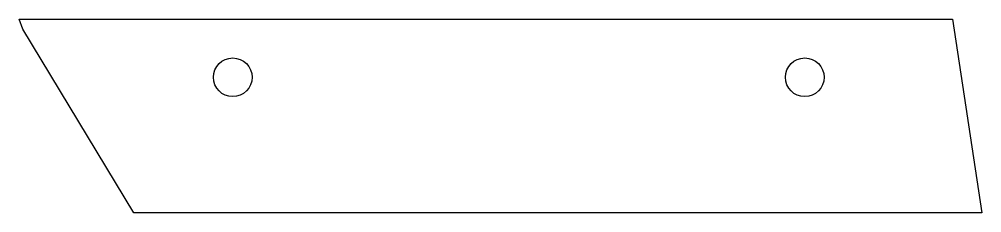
# Model space of a CAD drawing. Header units: millimetres. Extents: x -297.1 to -247.3, y 193.7 to 203.7.
import ezdxf

# ---------------------------------------------------------------- set-up
doc = ezdxf.new("R2010")
doc.units = ezdxf.units.MM
doc.layers.get('0').update_dxf_attribs({"linetype": 'CONTINUOUS'})

msp = doc.modelspace()

# ---------------------------------------------------------------- linework, layer by layer
msp.add_lwpolyline([(-248.832, 203.691), (-247.313, 193.691), (-291.177, 193.691), (-296.911, 203.186), (-297.102, 203.691)], close=True)
for centre in [(-286.058, 200.691), (-256.468, 200.691)]:
    msp.add_circle(centre, 1)

doc.saveas('drawing.dxf')
